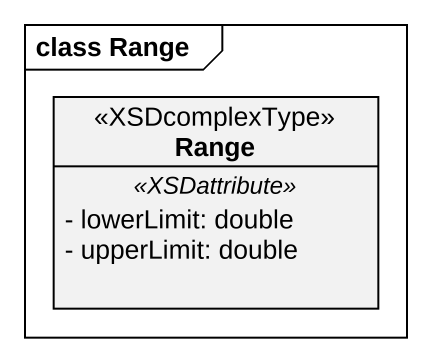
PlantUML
@startuml
mainframe class Range
hide circle
hide empty members
skinparam classAttributeIconSize 0
class Range <<XSDcomplexType>> {
  .. <<XSDattribute>> ..
  - lowerLimit: double
  - upperLimit: double
}
@enduml
